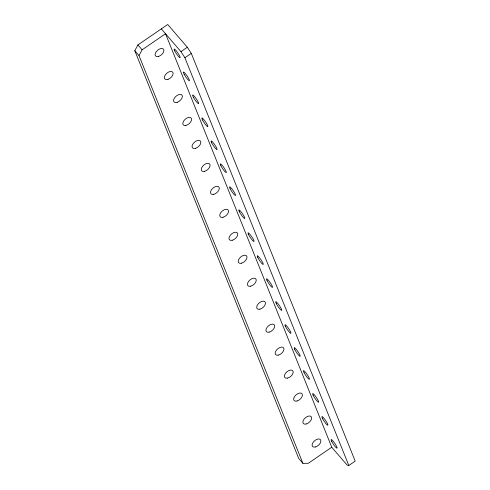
<?xml version="1.0" encoding="UTF-8"?>
<svg xmlns="http://www.w3.org/2000/svg" width="490" height="490" viewBox="0 0 490 490"><rect width="100%" height="100%" fill="white"/><g stroke="black" fill="none" stroke-linecap="round" stroke-linejoin="round"><path stroke-width="0.73" d="M302.912 463.338L298.71 458.456L134.799 50.715L137.898 44.927L167.715 24.5L187.333 47.254L191.29 53.379L355.201 461.121L348.813 465.5L347.165 465.12L331.748 447.241L165.528 33.755L142.106 49.802L139.001 55.591L302.912 463.338L308.326 463.289L331.748 447.241M161.326 28.879L180.945 51.634L187.333 47.254M348.813 465.5L184.901 57.753L191.29 53.379M137.898 44.927L142.106 49.802M134.799 50.715L139.001 55.591M180.945 51.634L184.901 57.753M213.775 194.31A5.225 2.983 -40.8 0 0 219.165 187.443A5.225 2.983 -40.8 0 0 211.778 189.336A5.225 2.983 -40.8 0 0 213.775 194.31M259.951 309.166A5.225 2.983 -40.8 0 0 265.335 302.305A5.225 2.983 -40.8 0 0 257.948 304.192A5.225 2.983 -40.8 0 0 259.951 309.166M185.888 125.44A5.225 2.983 -40.8 0 0 191.51 118.66A5.225 2.983 -40.8 0 0 184.216 120.246A5.225 2.983 -40.8 0 0 185.888 125.44M250.715 286.197A5.225 2.983 -40.8 0 0 256.105 279.331A5.225 2.983 -40.8 0 0 248.718 281.223A5.225 2.983 -40.8 0 0 250.715 286.197M287.459 378.127A5.225 2.983 -40.8 0 0 293.087 371.353A5.225 2.983 -40.8 0 0 285.799 372.927A5.225 2.983 -40.8 0 0 287.459 378.127M269.182 332.14A5.225 2.983 -40.8 0 0 274.572 325.274A5.225 2.983 -40.8 0 0 267.185 327.167A5.225 2.983 -40.8 0 0 269.182 332.14M158.448 56.46A5.225 2.983 -40.8 0 0 163.734 49.564A5.225 2.983 -40.8 0 0 156.316 51.579A5.225 2.983 -40.8 0 0 158.448 56.46M223.011 217.278A5.225 2.983 -40.8 0 0 228.401 210.418A5.225 2.983 -40.8 0 0 221.014 212.305A5.225 2.983 -40.8 0 0 223.011 217.278M278.418 355.109A5.225 2.983 -40.8 0 0 283.808 348.243A5.225 2.983 -40.8 0 0 276.421 350.136A5.225 2.983 -40.8 0 0 278.418 355.109M177.257 102.3A5.225 2.983 -40.8 0 0 182.096 95.293A5.225 2.983 -40.8 0 0 174.556 97.835A5.225 2.983 -40.8 0 0 177.257 102.3M297.105 400.991A5.225 2.983 -40.8 0 0 302.214 394.046A5.225 2.983 -40.8 0 0 294.735 396.281A5.225 2.983 -40.8 0 0 297.105 400.991M306.146 424.015A5.225 2.983 -40.8 0 0 311.505 417.143A5.225 2.983 -40.8 0 0 304.1 419.073A5.225 2.983 -40.8 0 0 306.146 424.015M204.544 171.335A5.225 2.983 -40.8 0 0 209.928 164.475A5.225 2.983 -40.8 0 0 202.542 166.361A5.225 2.983 -40.8 0 0 204.544 171.335M168.064 79.313A5.225 2.983 -40.8 0 0 172.847 72.3A5.225 2.983 -40.8 0 0 165.289 74.909A5.225 2.983 -40.8 0 0 168.064 79.313M195.308 148.366A5.225 2.983 -40.8 0 0 200.698 141.5A5.225 2.983 -40.8 0 0 193.311 143.392A5.225 2.983 -40.8 0 0 195.308 148.366M241.478 263.222A5.225 2.983 -40.8 0 0 246.868 256.362A5.225 2.983 -40.8 0 0 239.481 258.248A5.225 2.983 -40.8 0 0 241.478 263.222M232.248 240.253A5.225 2.983 -40.8 0 0 237.632 233.387A5.225 2.983 -40.8 0 0 230.245 235.28A5.225 2.983 -40.8 0 0 232.248 240.253M315.358 446.996A5.225 2.983 -40.8 0 0 320.742 440.13A5.225 2.983 -40.8 0 0 313.355 442.023A5.225 2.983 -40.8 0 0 315.358 446.996M285.56 326.628A5.225 0.821 55.6 0 0 290.766 333.353A5.225 0.821 55.6 0 0 287.581 327.093A5.225 0.821 55.6 0 0 285.56 326.628M331.73 441.484A5.225 0.821 55.6 0 0 336.936 448.209A5.225 0.821 55.6 0 0 333.751 441.949A5.225 0.821 55.6 0 0 331.73 441.484M230.153 188.797A5.225 0.821 55.6 0 0 235.359 195.522A5.225 0.821 55.6 0 0 232.174 189.263A5.225 0.821 55.6 0 0 230.153 188.797M313.171 395.363A5.225 0.821 55.6 0 0 318.408 402.247A5.225 0.821 55.6 0 0 315.438 396.208A5.225 0.821 55.6 0 0 313.171 395.363M267.093 280.684A5.225 0.821 55.6 0 0 272.299 287.41A5.225 0.821 55.6 0 0 269.108 281.15A5.225 0.821 55.6 0 0 267.093 280.684M294.796 349.597A5.225 0.821 55.6 0 0 300.003 356.328A5.225 0.821 55.6 0 0 296.811 350.062A5.225 0.821 55.6 0 0 294.796 349.597M322.487 418.491A5.225 0.821 55.6 0 0 327.7 425.24A5.225 0.821 55.6 0 0 324.533 419.005A5.225 0.821 55.6 0 0 322.487 418.491M304.112 372.737A5.225 0.821 55.6 0 0 309.282 379.303A5.225 0.821 55.6 0 0 305.913 372.859A5.225 0.821 55.6 0 0 304.112 372.737M184.289 74.523A5.225 0.821 55.6 0 0 189.33 80.654A5.225 0.821 55.6 0 0 185.539 73.831A5.225 0.821 55.6 0 0 184.289 74.523M174.71 50.905A5.225 0.821 55.6 0 0 179.928 57.691A5.225 0.821 55.6 0 0 176.817 51.505A5.225 0.821 55.6 0 0 174.71 50.905M193.55 97.541A5.225 0.821 55.6 0 0 198.573 103.623A5.225 0.821 55.6 0 0 194.744 96.763A5.225 0.821 55.6 0 0 193.55 97.541M202.529 120.044A5.225 0.821 55.6 0 0 207.705 126.616A5.225 0.821 55.6 0 0 204.336 120.179A5.225 0.821 55.6 0 0 202.529 120.044M211.686 142.853A5.225 0.821 55.6 0 0 216.892 149.579A5.225 0.821 55.6 0 0 213.701 143.319A5.225 0.821 55.6 0 0 211.686 142.853M220.917 165.828A5.225 0.821 55.6 0 0 226.123 172.554A5.225 0.821 55.6 0 0 222.938 166.294A5.225 0.821 55.6 0 0 220.917 165.828M257.856 257.716A5.225 0.821 55.6 0 0 263.063 264.441A5.225 0.821 55.6 0 0 259.878 258.175A5.225 0.821 55.6 0 0 257.856 257.716M276.323 303.659A5.225 0.821 55.6 0 0 281.529 310.384A5.225 0.821 55.6 0 0 278.345 304.118A5.225 0.821 55.6 0 0 276.323 303.659M239.389 211.772A5.225 0.821 55.6 0 0 244.596 218.497A5.225 0.821 55.6 0 0 241.405 212.237A5.225 0.821 55.6 0 0 239.389 211.772M248.62 234.741A5.225 0.821 55.6 0 0 253.826 241.466A5.225 0.821 55.6 0 0 250.641 235.206A5.225 0.821 55.6 0 0 248.62 234.741"/></g></svg>
